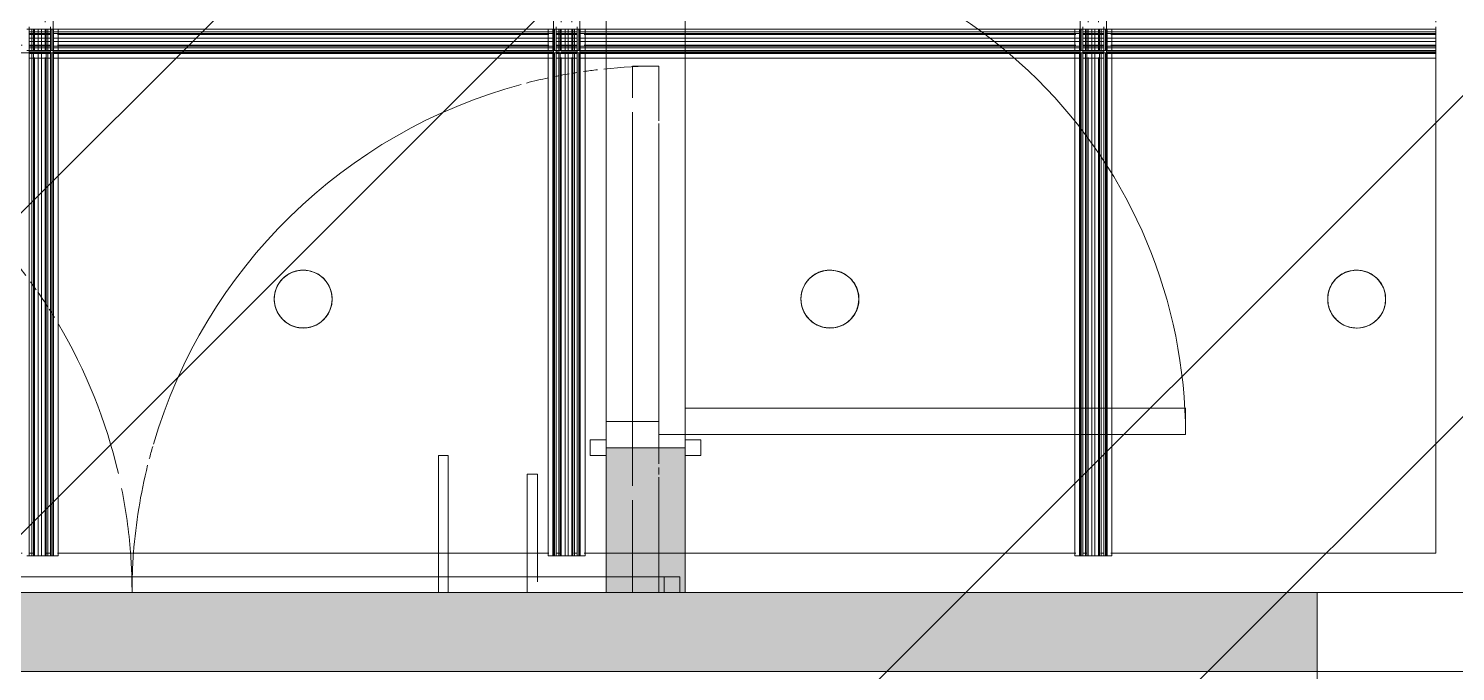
# Model space of a CAD drawing. Header units: millimetres. Extents: x -57519 to 497916, y -349472 to 446842.
# Drawn here: x 328881 to 331590, y 31457 to 32679 of the extents above; entities that cross this region are included whole.
import ezdxf

# ---------------------------------------------------------------- set-up
doc = ezdxf.new("R2010")
doc.units = ezdxf.units.MM
for name, color, linetype, lineweight in [('A-CLNG', 13, 'Continuous', 5), ('A-DETL-GENF', 92, 'Continuous', 5), ('A-DOOR', 31, 'Continuous', 5), ('A-DOOR-FRAM', 31, 'Continuous', 5), ('A-FLOR', 192, 'Continuous', 5), ('A-GLAZ-CURT', 52, 'Continuous', 20), ('A-WALL', 113, 'Continuous', 20), ('A-WALL-PATT', 111, 'Continuous', 20), ('E-LITE-EQPM', 33, 'Continuous', 5)]:
    doc.layers.add(name, color=color, linetype=linetype, lineweight=lineweight)

# ---------------------------------------------------------------- blocks, each defined once
blk = doc.blocks.new('DLN-Double Door__X03_ - _M48_2000 x 2450 _WH_-16954911-SITE COVERAGE')
at = {"layer": 'A-DOOR'}
for p, q in [((-1000, 1075), (-950, 1075)), ((-1000, 319.7), (-1000, 1075)), ((-950, 1075), (-950, 905.5)), ((950, 1075), (950, 1014.7)), ((1000, 1075), (950, 1075)), ((1000, 971), (1000, 1075)), ((950, 987.4), (950, 350)), ((1000, 350), (1000, 966.1)), ((-950, 903.6), (-950, 150)), ((950, 350), (950, 277.6)), ((1000, 319.7), (1000, 350)), ((-1000, 150), (-1000, 312.3)), ((1000, 298.9), (1000, 312.3)), ((1000, 150), (1000, 294)), ((950, 250.3), (950, 150)), ((-1000, 105), (-1000, 150)), ((-950, 150), (-950, 105)), ((950, 150), (950, 105)), ((1000, 105), (1000, 150)), ((-1000, 75), (-1000, 105)), ((-950, 105), (-950, 75)), ((950, 105), (950, 75)), ((1000, 75), (1000, 105)), ((-950, 75), (-1000, 75)), ((950, 75), (1000, 75))]:
    blk.add_line(p, q, dxfattribs=at)
for centre, start, end in [((-1000, 75), 63.2743, 90), ((1000, 75), 100.926, 101.3028), ((1000, 75), 99.7752, 100.7231), ((1000, 75), 98.9843, 99.361), ((1000, 75), 96.689, 98.2018), ((1000, 75), 90, 95.9965), ((1000, 75), 105.1359, 163.6442), ((1000, 75), 102.0853, 104.5501), ((-1000, 75), 56.6856, 61.9084), ((-1000, 75), 53.9487, 56.6297), ((-1000, 75), 37.0233, 53.2284), ((-1000, 75), 35.7405, 36.1681), ((-1000, 75), 35.1228, 35.7405), ((-1000, 75), 32.8898, 34.7902), ((-1000, 75), 31.9396, 32.5572), ((-1000, 75), 31.512, 31.9396), ((-1000, 75), 13.0808, 30.6568), ((1000, 75), 163.9006, 165.2991), ((1000, 75), 166.0041, 175.6524), ((-1000, 75), 4.3476, 11.3982), ((-1000, 75), 1.7422, 4.3476), ((1000, 75), 175.6524, 178.2578), ((-1000, 75), 0.0053, 1.7422), ((1000, 75), 178.2578, 179.9947)]:
    blk.add_arc(centre, 1000, start, end, dxfattribs=at)
at = {"layer": 'A-DOOR-FRAM'}
for p, q in [((-1040, 75), (-1040, 105)), ((-1040, 105), (-1010, 105)), ((-1040, 75), (-1040, 105)), ((-1040, 105), (900, 105)), ((-1010, 105), (-1010, 75)), ((-1010, 105), (-1010, 75)), ((900, 105), (-1010, 105)), ((1010, 105), (900, 105)), ((900, 105), (1040, 105)), ((1010, 105), (1010, 75)), ((1040, 105), (1010, 105)), ((1010, 75), (1010, 105)), ((1040, 105), (1040, 75)), ((1040, 105), (1040, 75)), ((-1025, 75), (-1040, 75)), ((600, 75), (-1040, 75)), ((-1010, 75), (-1025, 75)), ((-1025, 75), (600, 75)), ((-1000, 75), (-1025, 75)), ((-1010, 75), (600, 75)), ((600, 75), (-1000, 75)), ((900, 75), (603.8, 75)), ((603.8, 75), (900, 75)), ((603.8, 75), (900, 75)), ((900, 75), (603.8, 75)), ((1040, 75), (900, 75)), ((900, 75), (1010, 75)), ((900, 75), (1025, 75)), ((1000, 75), (900, 75)), ((1000, 75), (1025, 75)), ((1010, 75), (1025, 75)), ((1025, 75), (1040, 75))]:
    blk.add_line(p, q, dxfattribs=at)
blk = doc.blocks.new('System Panel - C4 Expanded Metal Mesh-14365619-SITE COVERAGE')
at = {"layer": 'A-GLAZ-CURT', "lineweight": 5}
for p, q in [((82149.3, 32637.5), (82149.3, 32644)), ((82149.3, 32644), (82149.3, 32637.5)), ((82152.8, 32647.5), (82159.3, 32647.5)), ((82159.3, 32647.5), (82152.8, 32647.5)), ((82172.8, 32647.5), (82789.3, 32647.5)), ((82789.3, 32647.5), (82172.8, 32647.5)), ((82789.3, 32644), (82789.3, 32637.5)), ((82789.3, 32637.5), (82789.3, 32644)), ((82149.3, 31682.5), (82149.3, 32624)), ((82149.3, 32624), (82149.3, 31682.5)), ((82789.3, 32624), (82789.3, 31682.5)), ((82789.3, 31682.5), (82789.3, 32624)), ((82159.3, 31682.5), (82152.8, 31682.5)), ((82152.8, 31682.5), (82159.3, 31682.5)), ((82789.3, 31682.5), (82172.8, 31682.5)), ((82172.8, 31682.5), (82789.3, 31682.5))]:
    blk.add_line(p, q, dxfattribs=at)
for start, end in [(75, 180), (105, 135), (45, 105), (360, 75), (150, 180), (135, 150), (30, 45), (15, 30), (180, 195), (180, 0), (315, 0), (360, 15), (195, 210), (210, 225), (225, 285), (285, 315)]:
    blk.add_arc((82639.3, 32165), 55, start, end, dxfattribs=at)
blk = doc.blocks.new('DLN_Face Base lighting-01 - 110mm _R_-V209-SITE COVERAGE')
at = {"layer": 'E-LITE-EQPM'}
for start, end in [(15, 180), (90, 120), (75, 87.8601), (150, 180), (120, 150), (30, 75), (360, 30), (360, 15), (180, 210), (180, 330), (300, 360), (330, 360), (210, 270), (272.1399, 300)]:
    blk.add_arc((0, 0), 55, start, end, dxfattribs=at)
blk = doc.blocks.new('DLN_Face Base lighting-01 - 110mm _R_-V211-SITE COVERAGE')
at = {"layer": 'E-LITE-EQPM'}
for start, end in [(15, 180), (90, 105), (75, 90), (150, 165), (120, 150), (105, 120), (60, 75), (45, 60), (30, 45), (360, 30), (165, 180), (360, 15), (180, 240), (180, 195), (195, 210), (225, 360), (300, 360), (210, 225), (240, 255), (255, 270), (270, 285), (285, 300)]:
    blk.add_arc((0, 0), 55, start, end, dxfattribs=at)
blk = doc.blocks.new('DLN_Face Base lighting-01 - 110mm _R_-V212-SITE COVERAGE')
at = {"layer": 'E-LITE-EQPM'}
for start, end in [(90, 180), (30, 120), (60, 90), (150, 180), (120, 150), (45, 60), (360, 45), (360, 30), (180, 255), (180, 270), (270, 360), (315, 360), (255, 300), (300, 311.6215)]:
    blk.add_arc((0, 0), 55, start, end, dxfattribs=at)
blk = doc.blocks.new('System Panel - C4 Expanded Metal Mesh-14365644-SITE COVERAGE')
at = {"layer": 'A-GLAZ-CURT', "lineweight": 5}
for p, q in [((82149.3, 33707.5), (82149.3, 33732.5)), ((82149.3, 33732.5), (82149.3, 33707.5)), ((82789.3, 33732.5), (82789.3, 33707.5)), ((82789.3, 33707.5), (82789.3, 33732.5)), ((82149.3, 33632.5), (82149.3, 33707.5)), ((82149.3, 33707.5), (82149.3, 33632.5)), ((82789.3, 33707.5), (82789.3, 33632.5)), ((82789.3, 33632.5), (82789.3, 33707.5)), ((82149.3, 32691), (82149.3, 33632.5)), ((82149.3, 33632.5), (82149.3, 32691)), ((82789.3, 33632.5), (82789.3, 32691)), ((82789.3, 32691), (82789.3, 33632.5)), ((82149.3, 32671), (82149.3, 32677.5)), ((82149.3, 32677.5), (82149.3, 32671)), ((82789.3, 32677.5), (82789.3, 32671)), ((82789.3, 32671), (82789.3, 32677.5)), ((82159.3, 32667.5), (82152.8, 32667.5)), ((82152.8, 32667.5), (82159.3, 32667.5)), ((82789.3, 32667.5), (82172.8, 32667.5)), ((82172.8, 32667.5), (82789.3, 32667.5))]:
    blk.add_line(p, q, dxfattribs=at)
for start, end in [(33.411, 175.9938), (105, 175.9938), (33.411, 105), (0, 30), (0, 30), (180, 0), (180, 330), (330, 0)]:
    blk.add_arc((82639.3, 33150), 55, start, end, dxfattribs=at)
blk = doc.blocks.new('System Panel - C4 Expanded Metal Mesh-16967745-SITE COVERAGE')
at = {"layer": 'A-GLAZ-CURT', "lineweight": 5}
for p, q in [((79149.3, 32637.5), (79149.3, 32644)), ((79149.3, 32644), (79149.3, 32637.5)), ((79152.8, 32647.5), (79159.3, 32647.5)), ((79159.3, 32647.5), (79152.8, 32647.5)), ((79172.8, 32647.5), (79836.6, 32647.5)), ((79836.6, 32647.5), (79172.8, 32647.5)), ((79836.6, 32647.5), (80105.8, 32647.5)), ((80105.8, 32647.5), (79836.6, 32647.5)), ((80119.3, 32647.5), (80125.8, 32647.5)), ((80125.8, 32647.5), (80119.3, 32647.5)), ((80129.3, 32644), (80129.3, 32637.5)), ((80129.3, 32637.5), (80129.3, 32644)), ((79149.3, 31682.5), (79149.3, 32624)), ((79149.3, 32624), (79149.3, 31682.5)), ((80129.3, 32624), (80129.3, 31682.5)), ((80129.3, 31682.5), (80129.3, 32624)), ((79159.3, 31682.5), (79152.8, 31682.5)), ((79152.8, 31682.5), (79159.3, 31682.5)), ((79836.6, 31682.5), (79172.8, 31682.5)), ((79172.8, 31682.5), (79836.6, 31682.5)), ((80105.8, 31682.5), (79836.6, 31682.5)), ((79836.6, 31682.5), (80105.8, 31682.5)), ((80125.8, 31682.5), (80119.3, 31682.5)), ((80119.3, 31682.5), (80125.8, 31682.5))]:
    blk.add_line(p, q, dxfattribs=at)
for start, end in [(360, 180), (360, 180), (180, 0), (180, 0)]:
    blk.add_arc((79639.3, 32165), 55, start, end, dxfattribs=at)
blk = doc.blocks.new('System Panel - C4 Expanded Metal Mesh-V381-SITE COVERAGE')
at = {"layer": 'A-GLAZ-CURT', "lineweight": 5}
for p, q in [((80149.3, 32637.5), (80149.3, 32644)), ((80149.3, 32644), (80149.3, 32637.5)), ((80152.8, 32647.5), (80159.3, 32647.5)), ((80159.3, 32647.5), (80152.8, 32647.5)), ((80172.8, 32647.5), (81105.8, 32647.5)), ((81105.8, 32647.5), (80172.8, 32647.5)), ((81119.3, 32647.5), (81125.8, 32647.5)), ((81125.8, 32647.5), (81119.3, 32647.5)), ((81128.7, 32647.5), (81129.3, 32647.5)), ((81129.3, 32647.5), (81128.7, 32647.5)), ((81129.3, 32644), (81129.3, 32637.5)), ((81129.3, 32637.5), (81129.3, 32644)), ((80149.3, 31682.5), (80149.3, 32624)), ((80149.3, 32624), (80149.3, 31682.5)), ((81129.3, 32624), (81129.3, 31682.5)), ((81129.3, 31682.5), (81129.3, 32624)), ((80159.3, 31682.5), (80152.8, 31682.5)), ((80152.8, 31682.5), (80159.3, 31682.5)), ((81105.8, 31682.5), (80172.8, 31682.5)), ((80172.8, 31682.5), (81105.8, 31682.5)), ((81125.8, 31682.5), (81119.3, 31682.5)), ((81119.3, 31682.5), (81125.8, 31682.5))]:
    blk.add_line(p, q, dxfattribs=at)
for start, end in [(0, 180), (0, 180), (180, 0), (180, 0)]:
    blk.add_arc((80639.3, 32165), 55, start, end, dxfattribs=at)
blk = doc.blocks.new('System Panel - C4 Expanded Metal Mesh-V380-SITE COVERAGE')
at = {"layer": 'A-GLAZ-CURT', "lineweight": 5}
for p, q in [((78149.3, 33707.5), (78149.3, 33732.5)), ((78149.3, 33732.5), (78149.3, 33707.5)), ((79129.3, 33732.5), (79129.3, 33707.5)), ((79129.3, 33707.5), (79129.3, 33732.5)), ((78149.3, 33632.5), (78149.3, 33707.5)), ((78149.3, 33707.5), (78149.3, 33632.5)), ((79129.3, 33707.5), (79129.3, 33632.5)), ((79129.3, 33632.5), (79129.3, 33707.5)), ((78149.3, 32691), (78149.3, 33632.5)), ((78149.3, 33632.5), (78149.3, 32691)), ((79129.3, 33632.5), (79129.3, 32691)), ((79129.3, 32691), (79129.3, 33632.5)), ((78149.3, 32671), (78149.3, 32677.5)), ((78149.3, 32677.5), (78149.3, 32671)), ((79129.3, 32677.5), (79129.3, 32671)), ((79129.3, 32671), (79129.3, 32677.5)), ((78159.3, 32667.5), (78152.8, 32667.5)), ((78152.8, 32667.5), (78159.3, 32667.5)), ((79105.8, 32667.5), (78172.8, 32667.5)), ((78172.8, 32667.5), (79105.8, 32667.5)), ((79125.8, 32667.5), (79119.3, 32667.5)), ((79119.3, 32667.5), (79125.8, 32667.5))]:
    blk.add_line(p, q, dxfattribs=at)
for start, end in [(0, 180), (0, 180), (180, 0), (180, 0)]:
    blk.add_arc((78639.3, 33150), 55, start, end, dxfattribs=at)
blk = doc.blocks.new('System Panel - C4 Expanded Metal Mesh-V382-SITE COVERAGE')
at = {"layer": 'A-GLAZ-CURT', "lineweight": 5}
for p, q in [((81149.3, 32637.5), (81149.3, 32644)), ((81149.3, 32644), (81149.3, 32637.5)), ((81152.8, 32647.5), (81159.3, 32647.5)), ((81159.3, 32647.5), (81152.8, 32647.5)), ((81172.8, 32647.5), (82105.8, 32647.5)), ((82105.8, 32647.5), (81172.8, 32647.5)), ((82119.3, 32647.5), (82125.8, 32647.5)), ((82125.8, 32647.5), (82119.3, 32647.5)), ((82129.3, 32644), (82129.3, 32637.5)), ((82129.3, 32637.5), (82129.3, 32644)), ((81149.3, 31682.5), (81149.3, 32624)), ((81149.3, 32624), (81149.3, 31682.5)), ((82129.3, 32624), (82129.3, 31682.5)), ((82129.3, 31682.5), (82129.3, 32624)), ((81159.3, 31682.5), (81152.8, 31682.5)), ((81152.8, 31682.5), (81159.3, 31682.5)), ((81214.3, 31682.5), (81172.8, 31682.5)), ((81172.8, 31682.5), (81214.3, 31682.5)), ((81364.3, 31682.5), (81214.3, 31682.5)), ((81214.3, 31682.5), (81364.3, 31682.5)), ((82105.8, 31682.5), (81364.3, 31682.5)), ((81364.3, 31682.5), (82105.8, 31682.5)), ((82125.8, 31682.5), (82119.3, 31682.5)), ((82119.3, 31682.5), (82125.8, 31682.5))]:
    blk.add_line(p, q, dxfattribs=at)
for start, end in [(0, 180), (0, 180), (180, 0), (180, 0)]:
    blk.add_arc((81639.3, 32165), 55, start, end, dxfattribs=at)
blk = doc.blocks.new('System Panel - C4 Expanded Metal Mesh-V370-SITE COVERAGE')
at = {"layer": 'A-GLAZ-CURT', "lineweight": 5}
for p, q in [((69149.3, 33707.5), (69149.3, 33732.5)), ((69149.3, 33732.5), (69149.3, 33707.5)), ((70129.3, 33732.5), (70129.3, 33707.5)), ((70129.3, 33707.5), (70129.3, 33732.5)), ((69149.3, 33632.5), (69149.3, 33707.5)), ((69149.3, 33707.5), (69149.3, 33632.5)), ((70129.3, 33707.5), (70129.3, 33632.5)), ((70129.3, 33632.5), (70129.3, 33707.5)), ((69149.3, 32691), (69149.3, 33632.5)), ((69149.3, 33632.5), (69149.3, 32691)), ((70129.3, 33632.5), (70129.3, 32691)), ((70129.3, 32691), (70129.3, 33632.5)), ((69149.3, 32671), (69149.3, 32677.5)), ((69149.3, 32677.5), (69149.3, 32671)), ((70129.3, 32677.5), (70129.3, 32671)), ((70129.3, 32671), (70129.3, 32677.5)), ((69159.3, 32667.5), (69152.8, 32667.5)), ((69152.8, 32667.5), (69159.3, 32667.5)), ((70105.8, 32667.5), (69172.8, 32667.5)), ((69172.8, 32667.5), (70105.8, 32667.5)), ((70125.8, 32667.5), (70119.3, 32667.5)), ((70119.3, 32667.5), (70125.8, 32667.5))]:
    blk.add_line(p, q, dxfattribs=at)
for start, end in [(0, 180), (0, 180), (180, 0), (180, 0)]:
    blk.add_arc((69639.3, 33150), 55, start, end, dxfattribs=at)
blk = doc.blocks.new('Ceilings 8 - Ceilings 8-14169185-SITE COVERAGE')
at = {"layer": 'A-CLNG'}
for p, q in [((80164.3, 31677.5), (80164.3, 33732.5)), ((81114.3, 31677.5), (81114.3, 33732.5)), ((81164.3, 31677.5), (81164.3, 33732.5)), ((82164.3, 31677.5), (82164.3, 33732.5)), ((82114.3, 31677.5), (82114.3, 33026.8)), ((80114.3, 32677.5), (80164.3, 32677.5)), ((80164.3, 32677.5), (80114.3, 32677.5)), ((80119.3, 32632.5), (80119.3, 32682.5)), ((80119.3, 32632.5), (80119.3, 32682.5)), ((80125.8, 32672.5), (80119.3, 32672.5)), ((80125.8, 32672.5), (80119.3, 32672.5)), ((80124.3, 32677.5), (80124.3, 32671)), ((80124.3, 32671), (80124.3, 32677.5)), ((80124.3, 32644), (80124.3, 32671)), ((80152.8, 32672.5), (80125.8, 32672.5)), ((80127.3, 32637.5), (80127.3, 32677.5)), ((80127.3, 32671), (80127.3, 32677.5)), ((80127.3, 32644), (80127.3, 32671)), ((80129.3, 32671), (80129.3, 32677.5)), ((80129.3, 32671), (80129.3, 32677.5)), ((80149.3, 32672.5), (80129.3, 32672.5)), ((80129.3, 32644), (80129.3, 32671)), ((80136.3, 32671), (80136.3, 32677.5)), ((80136.3, 32637.5), (80136.3, 32677.5)), ((80142.3, 32637.5), (80142.3, 32677.5)), ((80142.3, 32671), (80142.3, 32677.5)), ((80149.3, 32671), (80149.3, 32677.5)), ((80149.3, 32671), (80149.3, 32677.5)), ((80149.3, 32644), (80149.3, 32671)), ((80151.3, 32677.5), (80151.3, 32637.5)), ((80151.3, 32671), (80151.3, 32677.5)), ((80151.3, 32644), (80151.3, 32671)), ((80159.3, 32672.5), (80152.8, 32672.5)), ((80154.3, 32671), (80154.3, 32677.5)), ((80154.3, 32644), (80154.3, 32671)), ((80159.3, 32682.5), (80159.3, 32632.5)), ((80159.3, 32632.5), (80159.3, 32682.5)), ((80162.3, 32671), (80162.3, 32677.5)), ((80162.3, 32644), (80162.3, 32671)), ((80164.3, 32637.5), (80164.3, 32677.5)), ((80164.3, 32637.5), (80164.3, 32677.5)), ((80164.3, 32637.5), (80164.3, 32677.5)), ((80164.3, 32677.5), (81114.3, 32677.5)), ((81114.3, 32677.5), (80164.3, 32677.5)), ((80172.8, 32672.5), (80164.3, 32672.5)), ((80165.3, 32637.5), (80165.3, 32677.5)), ((81105.8, 32672.5), (80172.8, 32672.5)), ((81105.8, 32672.5), (80172.8, 32672.5)), ((80174.3, 32637.5), (80174.3, 32677.5)), ((81104.3, 32677.5), (81104.3, 32637.5)), ((81114.3, 32672.5), (81105.8, 32672.5)), ((81113.3, 32677.5), (81113.3, 32637.5)), ((81114.3, 32637.5), (81114.3, 32677.5)), ((81114.3, 32637.5), (81114.3, 32677.5)), ((81114.3, 32637.5), (81114.3, 32677.5)), ((81114.3, 32677.5), (81164.3, 32677.5)), ((81164.3, 32677.5), (81114.3, 32677.5)), ((81116.3, 32671), (81116.3, 32677.5)), ((81116.3, 32644), (81116.3, 32671)), ((81119.3, 32632.5), (81119.3, 32682.5)), ((81119.3, 32632.5), (81119.3, 32682.5)), ((81125.8, 32672.5), (81119.3, 32672.5)), ((81124.3, 32671), (81124.3, 32677.5)), ((81124.3, 32644), (81124.3, 32671)), ((81152.8, 32672.5), (81125.8, 32672.5)), ((81127.3, 32637.5), (81127.3, 32677.5)), ((81127.3, 32671), (81127.3, 32677.5)), ((81127.3, 32644), (81127.3, 32671)), ((81129.3, 32671), (81129.3, 32677.5)), ((81129.3, 32671), (81129.3, 32677.5)), ((81149.3, 32672.5), (81129.3, 32672.5)), ((81129.3, 32644), (81129.3, 32671)), ((81136.3, 32671), (81136.3, 32677.5)), ((81136.3, 32637.5), (81136.3, 32677.5)), ((81142.3, 32637.5), (81142.3, 32677.5)), ((81142.3, 32671), (81142.3, 32677.5)), ((81149.3, 32671), (81149.3, 32677.5)), ((81149.3, 32671), (81149.3, 32677.5)), ((81149.3, 32644), (81149.3, 32671)), ((81151.3, 32677.5), (81151.3, 32637.5)), ((81151.3, 32671), (81151.3, 32677.5)), ((81151.3, 32644), (81151.3, 32671)), ((81159.3, 32672.5), (81152.8, 32672.5)), ((81154.3, 32671), (81154.3, 32677.5)), ((81154.3, 32644), (81154.3, 32671)), ((81159.3, 32682.5), (81159.3, 32632.5)), ((81159.3, 32632.5), (81159.3, 32682.5)), ((81162.3, 32671), (81162.3, 32677.5)), ((81162.3, 32644), (81162.3, 32671)), ((81164.3, 32637.5), (81164.3, 32677.5)), ((81164.3, 32637.5), (81164.3, 32677.5)), ((81164.3, 32637.5), (81164.3, 32677.5)), ((81164.3, 32677.5), (82114.3, 32677.5)), ((82114.3, 32677.5), (81164.3, 32677.5)), ((81172.8, 32672.5), (81164.3, 32672.5)), ((81165.3, 32637.5), (81165.3, 32677.5)), ((82105.8, 32672.5), (81172.8, 32672.5)), ((82105.8, 32672.5), (81172.8, 32672.5)), ((81174.3, 32637.5), (81174.3, 32677.5)), ((82104.3, 32677.5), (82104.3, 32637.5)), ((82114.3, 32672.5), (82105.8, 32672.5)), ((82113.3, 32677.5), (82113.3, 32637.5)), ((82114.3, 32637.5), (82114.3, 32677.5)), ((82114.3, 32637.5), (82114.3, 32677.5)), ((82114.3, 32637.5), (82114.3, 32677.5)), ((82114.3, 32677.5), (82164.3, 32677.5)), ((82164.3, 32677.5), (82114.3, 32677.5)), ((82116.3, 32671), (82116.3, 32677.5)), ((82116.3, 32644), (82116.3, 32671)), ((82119.3, 32632.5), (82119.3, 32682.5)), ((82119.3, 32632.5), (82119.3, 32682.5)), ((82125.8, 32672.5), (82119.3, 32672.5)), ((82124.3, 32671), (82124.3, 32677.5)), ((82124.3, 32644), (82124.3, 32671)), ((82152.8, 32672.5), (82125.8, 32672.5)), ((82127.3, 32637.5), (82127.3, 32677.5)), ((82127.3, 32671), (82127.3, 32677.5)), ((82127.3, 32644), (82127.3, 32671)), ((82129.3, 32671), (82129.3, 32677.5)), ((82129.3, 32671), (82129.3, 32677.5)), ((82149.3, 32672.5), (82129.3, 32672.5)), ((82129.3, 32644), (82129.3, 32671)), ((82136.3, 32671), (82136.3, 32677.5)), ((82136.3, 32637.5), (82136.3, 32677.5)), ((82142.3, 32637.5), (82142.3, 32677.5)), ((82142.3, 32671), (82142.3, 32677.5)), ((82149.3, 32671), (82149.3, 32677.5)), ((82149.3, 32671), (82149.3, 32677.5)), ((82149.3, 32644), (82149.3, 32671)), ((82151.3, 32677.5), (82151.3, 32637.5)), ((82151.3, 32671), (82151.3, 32677.5)), ((82151.3, 32644), (82151.3, 32671)), ((82159.3, 32672.5), (82152.8, 32672.5)), ((82154.3, 32671), (82154.3, 32677.5)), ((82154.3, 32644), (82154.3, 32671)), ((82159.3, 32682.5), (82159.3, 32632.5)), ((82159.3, 32632.5), (82159.3, 32682.5)), ((82162.3, 32671), (82162.3, 32677.5)), ((82162.3, 32644), (82162.3, 32671)), ((82164.3, 32637.5), (82164.3, 32677.5)), ((82164.3, 32637.5), (82164.3, 32677.5)), ((82164.3, 32637.5), (82164.3, 32677.5)), ((82164.3, 32677.5), (82789.3, 32677.5)), ((82789.3, 32677.5), (82164.3, 32677.5)), ((82172.8, 32672.5), (82164.3, 32672.5)), ((82165.3, 32637.5), (82165.3, 32677.5)), ((82789.3, 32672.5), (82172.8, 32672.5)), ((82787.3, 32672.5), (82172.8, 32672.5)), ((82174.3, 32637.5), (82174.3, 32677.5)), ((82789.3, 32682.5), (82789.3, 32632.5)), ((82789.3, 32660.5), (82789.3, 32677.5)), ((82789.3, 32677.5), (82789.3, 32671)), ((82789.3, 32677.5), (82789.3, 32637.5)), ((82789.3, 32637.5), (82789.3, 32677.5)), ((82789.3, 32667.5), (82789.3, 32672.5)), ((82789.3, 32671), (82789.3, 32669.5)), ((80119.3, 32669.5), (80159.3, 32669.5)), ((80125.8, 32669.5), (80119.3, 32669.5)), ((80125.8, 32667.5), (80119.3, 32667.5)), ((80125.8, 32667.5), (80119.3, 32667.5)), ((80159.3, 32660.5), (80119.3, 32660.5)), ((80125.8, 32660.5), (80119.3, 32660.5)), ((80125.8, 32654.5), (80119.3, 32654.5)), ((80159.3, 32654.5), (80119.3, 32654.5)), ((80125.8, 32647.5), (80119.3, 32647.5)), ((80125.8, 32647.5), (80119.3, 32647.5)), ((80159.3, 32645.5), (80119.3, 32645.5)), ((80125.8, 32645.5), (80119.3, 32645.5)), ((80124.3, 32667.5), (80124.3, 32647.5)), ((80124.3, 32637.5), (80124.3, 32644)), ((80152.8, 32669.5), (80125.8, 32669.5)), ((80152.8, 32667.5), (80125.8, 32667.5)), ((80152.8, 32647.5), (80125.8, 32647.5)), ((80152.8, 32645.5), (80125.8, 32645.5)), ((80127.3, 32637.5), (80127.3, 32644)), ((80129.3, 32647.5), (80129.3, 32667.5)), ((80149.3, 32667.5), (80129.3, 32667.5)), ((80149.3, 32660.5), (80129.3, 32660.5)), ((80145.8, 32654.5), (80129.3, 32654.5)), ((80145.8, 32647.5), (80129.3, 32647.5)), ((80129.3, 32637.5), (80129.3, 32644)), ((80129.3, 32637.5), (80129.3, 32644)), ((80136.3, 32647.5), (80136.3, 32667.5)), ((80136.3, 32637.5), (80136.3, 32644)), ((80142.3, 32647.5), (80142.3, 32667.5)), ((80142.3, 32637.5), (80142.3, 32644)), ((80149.3, 32647.5), (80149.3, 32667.5)), ((80149.3, 32637.5), (80149.3, 32644)), ((80149.3, 32637.5), (80149.3, 32644)), ((80151.3, 32637.5), (80151.3, 32644)), ((80159.3, 32669.5), (80152.8, 32669.5)), ((80159.3, 32667.5), (80152.8, 32667.5)), ((80159.3, 32667.5), (80152.8, 32667.5)), ((80159.3, 32660.5), (80152.8, 32660.5)), ((80159.3, 32654.5), (80152.8, 32654.5)), ((80159.3, 32647.5), (80152.8, 32647.5)), ((80159.3, 32647.5), (80152.8, 32647.5)), ((80159.3, 32645.5), (80152.8, 32645.5)), ((80154.3, 32647.5), (80154.3, 32667.5)), ((80154.3, 32637.5), (80154.3, 32644)), ((80162.3, 32637.5), (80162.3, 32644)), ((80164.3, 32669.5), (80172.8, 32669.5)), ((80172.8, 32660.5), (80164.3, 32660.5)), ((80172.8, 32654.5), (80164.3, 32654.5)), ((80172.8, 32645.5), (80164.3, 32645.5)), ((80172.8, 32669.5), (81105.8, 32669.5)), ((81105.8, 32669.5), (80172.8, 32669.5)), ((81105.8, 32667.5), (80172.8, 32667.5)), ((81105.8, 32667.5), (80172.8, 32667.5)), ((81105.8, 32660.5), (80172.8, 32660.5)), ((81105.8, 32660.5), (80172.8, 32660.5)), ((81105.8, 32654.5), (80172.8, 32654.5)), ((81105.8, 32654.5), (80172.8, 32654.5)), ((81105.8, 32647.5), (80172.8, 32647.5)), ((81105.8, 32647.5), (80172.8, 32647.5)), ((81105.8, 32645.5), (80172.8, 32645.5)), ((81105.8, 32645.5), (80172.8, 32645.5)), ((81105.8, 32669.5), (81114.3, 32669.5)), ((81114.3, 32660.5), (81105.8, 32660.5)), ((81114.3, 32654.5), (81105.8, 32654.5)), ((81114.3, 32645.5), (81105.8, 32645.5)), ((81116.3, 32637.5), (81116.3, 32644)), ((81119.3, 32669.5), (81159.3, 32669.5)), ((81125.8, 32669.5), (81119.3, 32669.5)), ((81125.8, 32667.5), (81119.3, 32667.5)), ((81125.8, 32667.5), (81119.3, 32667.5)), ((81159.3, 32660.5), (81119.3, 32660.5)), ((81125.8, 32660.5), (81119.3, 32660.5)), ((81125.8, 32654.5), (81119.3, 32654.5)), ((81159.3, 32654.5), (81119.3, 32654.5)), ((81125.8, 32647.5), (81119.3, 32647.5)), ((81125.8, 32647.5), (81119.3, 32647.5)), ((81159.3, 32645.5), (81119.3, 32645.5)), ((81125.8, 32645.5), (81119.3, 32645.5)), ((81124.3, 32667.5), (81124.3, 32647.5)), ((81124.3, 32637.5), (81124.3, 32644)), ((81152.8, 32669.5), (81125.8, 32669.5)), ((81152.8, 32667.5), (81125.8, 32667.5)), ((81127.3, 32637.5), (81127.3, 32644)), ((81152.8, 32647.5), (81128.7, 32647.5)), ((81152.8, 32645.5), (81128.7, 32645.5)), ((81129.3, 32647.5), (81129.3, 32667.5)), ((81149.3, 32667.5), (81129.3, 32667.5)), ((81149.3, 32660.5), (81129.3, 32660.5)), ((81149.3, 32654.5), (81129.3, 32654.5)), ((81149.3, 32647.5), (81129.3, 32647.5)), ((81129.3, 32637.5), (81129.3, 32644)), ((81129.3, 32637.5), (81129.3, 32644)), ((81136.3, 32647.5), (81136.3, 32667.5)), ((81136.3, 32637.5), (81136.3, 32644)), ((81142.3, 32647.5), (81142.3, 32667.5)), ((81142.3, 32637.5), (81142.3, 32644)), ((81149.3, 32647.5), (81149.3, 32667.5)), ((81149.3, 32637.5), (81149.3, 32644)), ((81149.3, 32637.5), (81149.3, 32644)), ((81151.3, 32637.5), (81151.3, 32644)), ((81159.3, 32669.5), (81152.8, 32669.5)), ((81159.3, 32667.5), (81152.8, 32667.5)), ((81159.3, 32667.5), (81152.8, 32667.5)), ((81159.3, 32660.5), (81152.8, 32660.5)), ((81159.3, 32654.5), (81152.8, 32654.5)), ((81159.3, 32647.5), (81152.8, 32647.5)), ((81159.3, 32647.5), (81152.8, 32647.5)), ((81159.3, 32645.5), (81152.8, 32645.5)), ((81154.3, 32647.5), (81154.3, 32667.5)), ((81154.3, 32637.5), (81154.3, 32644)), ((81162.3, 32637.5), (81162.3, 32644)), ((81164.3, 32669.5), (81172.8, 32669.5)), ((81172.8, 32660.5), (81164.3, 32660.5)), ((81172.8, 32654.5), (81164.3, 32654.5)), ((81172.8, 32645.5), (81164.3, 32645.5)), ((81172.8, 32669.5), (82105.8, 32669.5)), ((82105.8, 32669.5), (81172.8, 32669.5)), ((82105.8, 32667.5), (81172.8, 32667.5)), ((82105.8, 32667.5), (81172.8, 32667.5)), ((82105.8, 32660.5), (81172.8, 32660.5)), ((82105.8, 32660.5), (81172.8, 32660.5)), ((82105.8, 32654.5), (81172.8, 32654.5)), ((82105.8, 32654.5), (81172.8, 32654.5)), ((82105.8, 32647.5), (81172.8, 32647.5)), ((82105.8, 32647.5), (81172.8, 32647.5)), ((82105.8, 32645.5), (81172.8, 32645.5)), ((82105.8, 32645.5), (81172.8, 32645.5)), ((82105.8, 32669.5), (82114.3, 32669.5)), ((82114.3, 32660.5), (82105.8, 32660.5)), ((82114.3, 32654.5), (82105.8, 32654.5)), ((82114.3, 32645.5), (82105.8, 32645.5)), ((82116.3, 32637.5), (82116.3, 32644)), ((82119.3, 32669.5), (82159.3, 32669.5)), ((82125.8, 32669.5), (82119.3, 32669.5)), ((82125.8, 32667.5), (82119.3, 32667.5)), ((82125.8, 32667.5), (82119.3, 32667.5)), ((82159.3, 32660.5), (82119.3, 32660.5)), ((82125.8, 32660.5), (82119.3, 32660.5)), ((82125.8, 32654.5), (82119.3, 32654.5)), ((82159.3, 32654.5), (82119.3, 32654.5)), ((82125.8, 32647.5), (82119.3, 32647.5)), ((82125.8, 32647.5), (82119.3, 32647.5)), ((82159.3, 32645.5), (82119.3, 32645.5)), ((82125.8, 32645.5), (82119.3, 32645.5)), ((82124.3, 32667.5), (82124.3, 32647.5)), ((82124.3, 32637.5), (82124.3, 32644)), ((82152.8, 32669.5), (82125.8, 32669.5)), ((82152.8, 32667.5), (82125.8, 32667.5)), ((82152.8, 32647.5), (82125.8, 32647.5)), ((82152.8, 32645.5), (82125.8, 32645.5)), ((82127.3, 32637.5), (82127.3, 32644)), ((82129.3, 32647.5), (82129.3, 32667.5)), ((82149.3, 32667.5), (82129.3, 32667.5)), ((82149.3, 32660.5), (82129.3, 32660.5)), ((82149.3, 32654.5), (82129.3, 32654.5)), ((82149.3, 32647.5), (82129.3, 32647.5)), ((82129.3, 32637.5), (82129.3, 32644)), ((82129.3, 32637.5), (82129.3, 32644)), ((82136.3, 32647.5), (82136.3, 32667.5)), ((82136.3, 32637.5), (82136.3, 32644)), ((82142.3, 32647.5), (82142.3, 32667.5)), ((82142.3, 32637.5), (82142.3, 32644)), ((82149.3, 32647.5), (82149.3, 32667.5)), ((82149.3, 32637.5), (82149.3, 32644)), ((82149.3, 32637.5), (82149.3, 32644)), ((82151.3, 32637.5), (82151.3, 32644)), ((82159.3, 32669.5), (82152.8, 32669.5)), ((82159.3, 32667.5), (82152.8, 32667.5)), ((82159.3, 32667.5), (82152.8, 32667.5)), ((82159.3, 32660.5), (82152.8, 32660.5)), ((82159.3, 32654.5), (82152.8, 32654.5)), ((82159.3, 32647.5), (82152.8, 32647.5)), ((82159.3, 32647.5), (82152.8, 32647.5)), ((82159.3, 32645.5), (82152.8, 32645.5)), ((82154.3, 32647.5), (82154.3, 32667.5)), ((82154.3, 32637.5), (82154.3, 32644)), ((82162.3, 32637.5), (82162.3, 32644)), ((82164.3, 32669.5), (82172.8, 32669.5)), ((82172.8, 32660.5), (82164.3, 32660.5)), ((82172.8, 32654.5), (82164.3, 32654.5)), ((82172.8, 32645.5), (82164.3, 32645.5)), ((82172.8, 32669.5), (82789.3, 32669.5)), ((82789.3, 32669.5), (82172.8, 32669.5)), ((82789.3, 32667.5), (82172.8, 32667.5)), ((82789.3, 32667.5), (82172.8, 32667.5)), ((82789.3, 32660.5), (82172.8, 32660.5)), ((82789.3, 32660.5), (82172.8, 32660.5)), ((82789.3, 32654.5), (82172.8, 32654.5)), ((82789.3, 32654.5), (82172.8, 32654.5)), ((82789.3, 32647.5), (82172.8, 32647.5)), ((82789.3, 32647.5), (82172.8, 32647.5)), ((82789.3, 32645.5), (82172.8, 32645.5)), ((82789.3, 32645.5), (82172.8, 32645.5)), ((82789.3, 32669.5), (82789.3, 32667.5)), ((82789.3, 32654.5), (82789.3, 32660.5)), ((82789.3, 32637.5), (82789.3, 32654.5)), ((82789.3, 32642.5), (82789.3, 32647.5)), ((82789.3, 32647.5), (82789.3, 32645.5)), ((82789.3, 32645.5), (82789.3, 32644)), ((82789.3, 32644), (82789.3, 32637.5)), ((82789.3, 32632.5), (76691.9, 32632.5)), ((80164.3, 32637.5), (80114.3, 32637.5)), ((80164.3, 32637.5), (80114.3, 32637.5)), ((80125.8, 32642.5), (80119.3, 32642.5)), ((80125.8, 32634.5), (80119.3, 32634.5)), ((80119.3, 31677.5), (80119.3, 32632.5)), ((80119.3, 31677.5), (80119.3, 32632.5)), ((80159.3, 32632.5), (80119.3, 32632.5)), ((80159.3, 32632.5), (80119.3, 32632.5)), ((80159.3, 32632.5), (80119.3, 32632.5)), ((80119.3, 32631.5), (80159.3, 32631.5)), ((80119.3, 32622.5), (80159.3, 32622.5)), ((80124.3, 32624), (80124.3, 32632.5)), ((80124.3, 32624), (80124.3, 31688)), ((80124.3, 31677.5), (80124.3, 32624)), ((80152.8, 32642.5), (80125.8, 32642.5)), ((80152.8, 32634.5), (80125.8, 32634.5)), ((80127.3, 32624), (80127.3, 32632.5)), ((80127.3, 31677.5), (80127.3, 32624)), ((80127.3, 31677.5), (80127.3, 32624)), ((80129.3, 32642.5), (80145.8, 32642.5)), ((80129.3, 31677.5), (80129.3, 32624)), ((80129.3, 31682.5), (80129.3, 32624)), ((80136.3, 32624), (80136.3, 32632.5)), ((80136.3, 31677.5), (80136.3, 32624)), ((80136.3, 31677.5), (80136.3, 32624)), ((80142.3, 32624), (80142.3, 32632.5)), ((80142.3, 31677.5), (80142.3, 32624)), ((80142.3, 31677.5), (80142.3, 32624)), ((80149.3, 31682.5), (80149.3, 32624)), ((80149.3, 31677.5), (80149.3, 32624)), ((80151.3, 32632.5), (80151.3, 32624)), ((80151.3, 32624), (80151.3, 31677.5)), ((80151.3, 31677.5), (80151.3, 32624)), ((80159.3, 32642.5), (80152.8, 32642.5)), ((80159.3, 32634.5), (80152.8, 32634.5)), ((80154.3, 32624), (80154.3, 32632.5)), ((80154.3, 31677.5), (80154.3, 32624)), ((80154.3, 31688), (80154.3, 32624)), ((80159.3, 32632.5), (80159.3, 31677.5)), ((80159.3, 31677.5), (80159.3, 32632.5)), ((80162.3, 32624), (80162.3, 32632.5)), ((80162.3, 31677.5), (80162.3, 32624)), ((80172.8, 32642.5), (80164.3, 32642.5)), ((81114.3, 32637.5), (80164.3, 32637.5)), ((81114.3, 32637.5), (80164.3, 32637.5)), ((80172.8, 32634.5), (80164.3, 32634.5)), ((80164.3, 31677.5), (80164.3, 32632.5)), ((80164.3, 32624), (80164.3, 32632.5)), ((80164.3, 32624), (80164.3, 32632.5)), ((81114.3, 32632.5), (80164.3, 32632.5)), ((80172.8, 32632.5), (80164.3, 32632.5)), ((80172.8, 32632.5), (80164.3, 32632.5)), ((80164.3, 32631.5), (80172.8, 32631.5)), ((80164.3, 31677.5), (80164.3, 32624)), ((80164.3, 31677.5), (80164.3, 32624)), ((80164.3, 32622.5), (81114.3, 32622.5)), ((80165.3, 32624), (80165.3, 32632.5)), ((80165.3, 31677.5), (80165.3, 32624)), ((80172.8, 32642.5), (80637, 32642.5)), ((80637, 32642.5), (80172.8, 32642.5)), ((81105.8, 32634.5), (80172.8, 32634.5)), ((81105.8, 32632.5), (80172.8, 32632.5)), ((81105.8, 32632.5), (80172.8, 32632.5)), ((80172.8, 32631.5), (81105.8, 32631.5)), ((80174.3, 31677.5), (80174.3, 32632.5)), ((80637.3, 32642.5), (81105.8, 32642.5)), ((81105.8, 32642.5), (80637.3, 32642.5)), ((81104.3, 32632.5), (81104.3, 31677.5)), ((81114.3, 32642.5), (81105.8, 32642.5)), ((81114.3, 32634.5), (81105.8, 32634.5)), ((81114.3, 32632.5), (81105.8, 32632.5)), ((81114.3, 32632.5), (81105.8, 32632.5)), ((81105.8, 32631.5), (81114.3, 32631.5)), ((81113.3, 32632.5), (81113.3, 32624)), ((81113.3, 32624), (81113.3, 31677.5)), ((81164.3, 32637.5), (81114.3, 32637.5)), ((81164.3, 32637.5), (81114.3, 32637.5)), ((81114.3, 31677.5), (81114.3, 32632.5)), ((81114.3, 32624), (81114.3, 32632.5)), ((81114.3, 32624), (81114.3, 32632.5)), ((81114.3, 31677.5), (81114.3, 32624)), ((81114.3, 31677.5), (81114.3, 32624)), ((81116.3, 32624), (81116.3, 32632.5)), ((81116.3, 31677.5), (81116.3, 32624)), ((81125.8, 32642.5), (81119.3, 32642.5)), ((81125.8, 32634.5), (81119.3, 32634.5)), ((81119.3, 31677.5), (81119.3, 32632.5)), ((81119.3, 31677.5), (81119.3, 32632.5)), ((81159.3, 32632.5), (81119.3, 32632.5)), ((81159.3, 32632.5), (81119.3, 32632.5)), ((81159.3, 32632.5), (81119.3, 32632.5)), ((81119.3, 32631.5), (81159.3, 32631.5)), ((81119.3, 32622.5), (81159.3, 32622.5)), ((81124.3, 32624), (81124.3, 32632.5)), ((81124.3, 32624), (81124.3, 31688)), ((81124.3, 31677.5), (81124.3, 32624)), ((81127.3, 32624), (81127.3, 32632.5)), ((81127.3, 31677.5), (81127.3, 32624)), ((81127.3, 31677.5), (81127.3, 32624)), ((81152.8, 32642.5), (81128.7, 32642.5)), ((81152.8, 32634.5), (81128.7, 32634.5)), ((81129.3, 32642.5), (81149.3, 32642.5)), ((81129.3, 31677.5), (81129.3, 32624)), ((81129.3, 31682.5), (81129.3, 32624)), ((81136.3, 32624), (81136.3, 32632.5)), ((81136.3, 31677.5), (81136.3, 32624)), ((81136.3, 31677.5), (81136.3, 32624)), ((81142.3, 32624), (81142.3, 32632.5)), ((81142.3, 31677.5), (81142.3, 32624)), ((81142.3, 31677.5), (81142.3, 32624)), ((81149.3, 31682.5), (81149.3, 32624)), ((81149.3, 31677.5), (81149.3, 32624)), ((81151.3, 32632.5), (81151.3, 32624)), ((81151.3, 32624), (81151.3, 31677.5)), ((81151.3, 31677.5), (81151.3, 32624)), ((81159.3, 32642.5), (81152.8, 32642.5)), ((81159.3, 32634.5), (81152.8, 32634.5)), ((81154.3, 32624), (81154.3, 32632.5)), ((81154.3, 31677.5), (81154.3, 32624)), ((81154.3, 31688), (81154.3, 32624)), ((81159.3, 32632.5), (81159.3, 31677.5)), ((81159.3, 31677.5), (81159.3, 32632.5)), ((81162.3, 32624), (81162.3, 32632.5)), ((81162.3, 31677.5), (81162.3, 32624)), ((81172.8, 32642.5), (81164.3, 32642.5)), ((82114.3, 32637.5), (81164.3, 32637.5)), ((82114.3, 32637.5), (81164.3, 32637.5)), ((81172.8, 32634.5), (81164.3, 32634.5)), ((81164.3, 31677.5), (81164.3, 32632.5)), ((81164.3, 32624), (81164.3, 32632.5)), ((81164.3, 32624), (81164.3, 32632.5)), ((82114.3, 32632.5), (81164.3, 32632.5)), ((81172.8, 32632.5), (81164.3, 32632.5)), ((81172.8, 32632.5), (81164.3, 32632.5)), ((81164.3, 32631.5), (81172.8, 32631.5)), ((81164.3, 31677.5), (81164.3, 32624)), ((81164.3, 31677.5), (81164.3, 32624)), ((81164.3, 32622.5), (82114.3, 32622.5)), ((81165.3, 32624), (81165.3, 32632.5)), ((81165.3, 31677.5), (81165.3, 32624)), ((81172.8, 32642.5), (82105.8, 32642.5)), ((82105.8, 32642.5), (81172.8, 32642.5)), ((82105.8, 32634.5), (81172.8, 32634.5)), ((82105.8, 32632.5), (81172.8, 32632.5)), ((82105.8, 32632.5), (81172.8, 32632.5)), ((81172.8, 32631.5), (82105.8, 32631.5)), ((81174.3, 31677.5), (81174.3, 32632.5)), ((82104.3, 32632.5), (82104.3, 31677.5)), ((82114.3, 32642.5), (82105.8, 32642.5)), ((82114.3, 32634.5), (82105.8, 32634.5)), ((82114.3, 32632.5), (82105.8, 32632.5)), ((82114.3, 32632.5), (82105.8, 32632.5)), ((82105.8, 32631.5), (82114.3, 32631.5)), ((82113.3, 32632.5), (82113.3, 32624)), ((82113.3, 32624), (82113.3, 31677.5)), ((82164.3, 32637.5), (82114.3, 32637.5)), ((82164.3, 32637.5), (82114.3, 32637.5)), ((82114.3, 31677.5), (82114.3, 32632.5)), ((82114.3, 32624), (82114.3, 32632.5)), ((82114.3, 32624), (82114.3, 32632.5)), ((82114.3, 31677.5), (82114.3, 32624)), ((82114.3, 31677.5), (82114.3, 32624)), ((82116.3, 32624), (82116.3, 32632.5)), ((82116.3, 31677.5), (82116.3, 32624)), ((82125.8, 32642.5), (82119.3, 32642.5)), ((82125.8, 32634.5), (82119.3, 32634.5)), ((82119.3, 31677.5), (82119.3, 32632.5)), ((82119.3, 31677.5), (82119.3, 32632.5)), ((82159.3, 32632.5), (82119.3, 32632.5)), ((82159.3, 32632.5), (82119.3, 32632.5)), ((82159.3, 32632.5), (82119.3, 32632.5)), ((82119.3, 32631.5), (82159.3, 32631.5)), ((82119.3, 32622.5), (82159.3, 32622.5)), ((82124.3, 32624), (82124.3, 32632.5)), ((82124.3, 32624), (82124.3, 31688)), ((82124.3, 31677.5), (82124.3, 32624)), ((82152.8, 32642.5), (82125.8, 32642.5)), ((82152.8, 32634.5), (82125.8, 32634.5)), ((82127.3, 32624), (82127.3, 32632.5)), ((82127.3, 31677.5), (82127.3, 32624)), ((82127.3, 31677.5), (82127.3, 32624)), ((82129.3, 32642.5), (82149.3, 32642.5)), ((82129.3, 31677.5), (82129.3, 32624)), ((82129.3, 31682.5), (82129.3, 32624)), ((82136.3, 32624), (82136.3, 32632.5)), ((82136.3, 31677.5), (82136.3, 32624)), ((82136.3, 31677.5), (82136.3, 32624)), ((82142.3, 32624), (82142.3, 32632.5)), ((82142.3, 31677.5), (82142.3, 32624)), ((82142.3, 31677.5), (82142.3, 32624)), ((82149.3, 31682.5), (82149.3, 32624)), ((82149.3, 31677.5), (82149.3, 32624)), ((82151.3, 32632.5), (82151.3, 32624)), ((82151.3, 32624), (82151.3, 31677.5)), ((82151.3, 31677.5), (82151.3, 32624)), ((82159.3, 32642.5), (82152.8, 32642.5)), ((82159.3, 32634.5), (82152.8, 32634.5)), ((82154.3, 32624), (82154.3, 32632.5)), ((82154.3, 31677.5), (82154.3, 32624)), ((82154.3, 31688), (82154.3, 32624)), ((82159.3, 32632.5), (82159.3, 31677.5)), ((82159.3, 31677.5), (82159.3, 32632.5)), ((82162.3, 32624), (82162.3, 32632.5)), ((82162.3, 31677.5), (82162.3, 32624)), ((82172.8, 32642.5), (82164.3, 32642.5)), ((82789.3, 32637.5), (82164.3, 32637.5)), ((82789.3, 32637.5), (82164.3, 32637.5)), ((82172.8, 32634.5), (82164.3, 32634.5)), ((82164.3, 31677.5), (82164.3, 32632.5)), ((82164.3, 32624), (82164.3, 32632.5)), ((82164.3, 32624), (82164.3, 32632.5)), ((82789.3, 32632.5), (82164.3, 32632.5)), ((82172.8, 32632.5), (82164.3, 32632.5)), ((82172.8, 32632.5), (82164.3, 32632.5)), ((82164.3, 32631.5), (82172.8, 32631.5)), ((82164.3, 31677.5), (82164.3, 32624)), ((82164.3, 31677.5), (82164.3, 32624)), ((82164.3, 32622.5), (82789.3, 32622.5)), ((82165.3, 32624), (82165.3, 32632.5)), ((82165.3, 31677.5), (82165.3, 32624)), ((82172.8, 32642.5), (82787.3, 32642.5)), ((82789.3, 32642.5), (82172.8, 32642.5)), ((82789.3, 32634.5), (82172.8, 32634.5)), ((82789.3, 32632.5), (82172.8, 32632.5)), ((82789.3, 32632.5), (82172.8, 32632.5)), ((82172.8, 32631.5), (82789.3, 32631.5)), ((82174.3, 31677.5), (82174.3, 32632.5)), ((82789.3, 32633), (82789.3, 32634.5)), ((82789.3, 32633), (82789.3, 32631.5)), ((82789.3, 32627), (82789.3, 32632.5)), ((82789.3, 32632.5), (82789.3, 32624)), ((82789.3, 32631.5), (82789.3, 32630)), ((82789.3, 32630), (82789.3, 32627)), ((82789.3, 32627), (82789.3, 32625.5)), ((82789.3, 32625.5), (82789.3, 32627)), ((82789.3, 32624), (82789.3, 32622.5)), ((82789.3, 32622.5), (82789.3, 32624)), ((80164.3, 31677.5), (80114.3, 31677.5)), ((80125.8, 31677.5), (80119.3, 31677.5)), ((80119.3, 31677.5), (80136.3, 31677.5)), ((80159.3, 31677.5), (80119.3, 31677.5)), ((80119.3, 31677.5), (80159.3, 31677.5)), ((80124.3, 31677.5), (80129.3, 31677.5)), ((80127.3, 31677.5), (80125.8, 31677.5)), ((80129.3, 31677.5), (80127.3, 31677.5)), ((80136.3, 31677.5), (80142.3, 31677.5)), ((80142.3, 31677.5), (80159.3, 31677.5)), ((80151.3, 31677.5), (80149.3, 31677.5)), ((80149.3, 31677.5), (80154.3, 31677.5)), ((80152.8, 31677.5), (80151.3, 31677.5)), ((80159.3, 31677.5), (80152.8, 31677.5)), ((80162.3, 31677.5), (80163.8, 31677.5)), ((80165.3, 31677.5), (80163.8, 31677.5)), ((80164.3, 31677.5), (80169.8, 31677.5)), ((80172.8, 31677.5), (80164.3, 31677.5)), ((80166.8, 31677.5), (80165.3, 31677.5)), ((80169.8, 31677.5), (80166.8, 31677.5)), ((80169.8, 31677.5), (80171.3, 31677.5)), ((80171.3, 31677.5), (80169.8, 31677.5)), ((80172.8, 31677.5), (80174.2, 31677.5)), ((80174.3, 31677.5), (80172.8, 31677.5)), ((80174.2, 31677.5), (80174.3, 31677.5)), ((81105.8, 31677.5), (81104.3, 31677.5)), ((81104.3, 31677.5), (81105.8, 31677.5)), ((81104.3, 31677.5), (81104.3, 31677.5)), ((81114.3, 31677.5), (81105.8, 31677.5)), ((81108.8, 31677.5), (81107.3, 31677.5)), ((81107.3, 31677.5), (81108.8, 31677.5)), ((81111.8, 31677.5), (81108.8, 31677.5)), ((81108.8, 31677.5), (81114.3, 31677.5)), ((81113.3, 31677.5), (81111.8, 31677.5)), ((81114.8, 31677.5), (81113.3, 31677.5)), ((81164.3, 31677.5), (81114.3, 31677.5)), ((81114.8, 31677.5), (81116.3, 31677.5)), ((81125.8, 31677.5), (81119.3, 31677.5)), ((81119.3, 31677.5), (81136.3, 31677.5)), ((81159.3, 31677.5), (81119.3, 31677.5)), ((81119.3, 31677.5), (81159.3, 31677.5)), ((81124.3, 31677.5), (81129.3, 31677.5)), ((81127.3, 31677.5), (81125.8, 31677.5)), ((81129.3, 31677.5), (81127.3, 31677.5)), ((81136.3, 31677.5), (81142.3, 31677.5)), ((81142.3, 31677.5), (81159.3, 31677.5)), ((81151.3, 31677.5), (81149.3, 31677.5)), ((81149.3, 31677.5), (81154.3, 31677.5)), ((81152.8, 31677.5), (81151.3, 31677.5)), ((81159.3, 31677.5), (81152.8, 31677.5)), ((81162.3, 31677.5), (81163.8, 31677.5)), ((81165.3, 31677.5), (81163.8, 31677.5)), ((81164.3, 31677.5), (81169.8, 31677.5)), ((81172.8, 31677.5), (81164.3, 31677.5)), ((81166.8, 31677.5), (81165.3, 31677.5)), ((81169.8, 31677.5), (81166.8, 31677.5)), ((81169.8, 31677.5), (81171.3, 31677.5)), ((81171.3, 31677.5), (81169.8, 31677.5)), ((81172.8, 31677.5), (81174.2, 31677.5)), ((81174.3, 31677.5), (81172.8, 31677.5)), ((81174.2, 31677.5), (81174.3, 31677.5)), ((82105.4, 31677.5), (82104.3, 31677.5)), ((82104.3, 31677.5), (82105.8, 31677.5)), ((82104.3, 31677.5), (82104.3, 31677.5)), ((82105.8, 31677.5), (82105.4, 31677.5)), ((82114.3, 31677.5), (82105.8, 31677.5)), ((82108.8, 31677.5), (82107.3, 31677.5)), ((82107.3, 31677.5), (82108.8, 31677.5)), ((82111.8, 31677.5), (82108.8, 31677.5)), ((82108.8, 31677.5), (82114.3, 31677.5)), ((82113.3, 31677.5), (82111.8, 31677.5)), ((82114.8, 31677.5), (82113.3, 31677.5)), ((82164.3, 31677.5), (82114.3, 31677.5)), ((82114.8, 31677.5), (82116.3, 31677.5)), ((82125.8, 31677.5), (82119.3, 31677.5)), ((82119.3, 31677.5), (82136.3, 31677.5)), ((82159.3, 31677.5), (82119.3, 31677.5)), ((82119.3, 31677.5), (82159.3, 31677.5)), ((82124.3, 31677.5), (82129.3, 31677.5)), ((82127.3, 31677.5), (82125.8, 31677.5)), ((82129.3, 31677.5), (82127.3, 31677.5)), ((82136.3, 31677.5), (82142.3, 31677.5)), ((82142.3, 31677.5), (82159.3, 31677.5)), ((82151.3, 31677.5), (82149.3, 31677.5)), ((82149.3, 31677.5), (82154.3, 31677.5)), ((82152.8, 31677.5), (82151.3, 31677.5)), ((82159.3, 31677.5), (82152.8, 31677.5)), ((82162.3, 31677.5), (82163.8, 31677.5)), ((82165.3, 31677.5), (82163.8, 31677.5)), ((82164.3, 31677.5), (82169.8, 31677.5)), ((82172.8, 31677.5), (82164.3, 31677.5)), ((82166.8, 31677.5), (82165.3, 31677.5)), ((82169.8, 31677.5), (82166.8, 31677.5)), ((82169.8, 31677.5), (82171.3, 31677.5)), ((82171.3, 31677.5), (82169.8, 31677.5)), ((82172.8, 31677.5), (82174.2, 31677.5)), ((82174.3, 31677.5), (82172.8, 31677.5)), ((82174.2, 31677.5), (82174.3, 31677.5))]:
    blk.add_line(p, q, dxfattribs=at)
blk = doc.blocks.new('DLN-Double Door__X04_ - _M19_ 1900 x 2450 _WH_-16908813-SITE COVERAGE')
at = {"layer": 'A-DOOR'}
for p, q in [((-900, -75), (-950, -75)), ((-950, -75), (-950, -1025)), ((-900, -1025), (-900, -75)), ((900, -75), (950, -75)), ((900, -1025), (900, -75)), ((950, -75), (950, -1025)), ((-950, -1025), (-900, -1025)), ((950, -1025), (900, -1025))]:
    blk.add_line(p, q, dxfattribs=at)
for centre, start, end in [((-950, -75), 270, 0.5), ((950, -75), 179.5, 194.5833), ((950, -75), 194.5833, 209.6667), ((950, -75), 209.6667, 224.75), ((950, -75), 224.75, 239.8333), ((950, -75), 239.8333, 270)]:
    blk.add_arc(centre, 950, start, end, dxfattribs=at)
at = {"layer": 'A-DOOR-FRAM'}
for p, q in [((-960, 105), (-990, 105)), ((-990, 105), (-990, 75)), ((-990, 75), (-990, 105)), ((-990, 105), (-960, 105)), ((-960, 75), (-960, 105)), ((-960, 105), (-960, 75)), ((990, 105), (960, 105)), ((960, 105), (960, 75)), ((990, 105), (960, 105)), ((960, 75), (960, 105)), ((990, 75), (990, 105)), ((990, 105), (990, 75)), ((-990, 75), (-960, 75)), ((-975, 75), (-990, 75)), ((-960, 75), (-975, 75)), ((-925, 75), (-975, 75)), ((-975, 75), (-975, -75)), ((-975, -75), (-975, 75)), ((-960, 75), (-975, 75)), ((-925, 75), (-960, 75)), ((-925, -25), (-925, 75)), ((-925, 75), (-925, -25)), ((925, 75), (925, -25)), ((975, 75), (925, 75)), ((925, -25), (925, 75)), ((925, 75), (960, 75)), ((960, 75), (990, 75)), ((960, 75), (975, 75)), ((960, 75), (975, 75)), ((975, 75), (990, 75)), ((975, -75), (975, 75)), ((975, 75), (975, -75)), ((-950, -75), (-950, -25)), ((-950, -25), (-925, -25)), ((-950, -25), (-925, -25)), ((-950, -25), (-950, -75)), ((925, -25), (950, -25)), ((950, -25), (925, -25)), ((950, -25), (950, -75)), ((950, -75), (950, -25)), ((-960, -75), (-990, -75)), ((-990, -75), (-990, -105)), ((-990, -105), (-990, -75)), ((-990, -75), (-975, -75)), ((-975, -75), (-960, -75)), ((-975, -75), (-950, -75)), ((-975, -75), (-960, -75)), ((-960, -105), (-960, -75)), ((-960, -75), (-960, -105)), ((-960, -75), (-950, -75)), ((950, -75), (975, -75)), ((960, -75), (950, -75)), ((990, -75), (960, -75)), ((960, -75), (960, -105)), ((975, -75), (960, -75)), ((960, -105), (960, -75)), ((975, -75), (960, -75)), ((990, -75), (975, -75)), ((990, -105), (990, -75)), ((990, -75), (990, -105)), ((-990, -105), (-960, -105)), ((-960, -105), (-990, -105)), ((960, -105), (990, -105)), ((960, -105), (990, -105))]:
    blk.add_line(p, q, dxfattribs=at)

msp = doc.modelspace()

# ---------------------------------------------------------------- hatches: boundary and pattern name
at = {"layer": 'A-DETL-GENF'}
h = msp.add_hatch(dxfattribs=at)
h.set_pattern_fill('FP_40', color=250, style=0, pattern_type=2)
h.set_pattern_definition([(45, (248763.4, 0), (-1257.236, 1257.236), []), (45, (248763.4, 1905), (-1257.236, 1257.236), [])])
h.paths.add_polyline_path([(325750.1, -8642.5), (328562.7, -8642.5), (328562.7, 4657.5), (341312.7, 4657.5), (341312.7, 30557.5), (342712.7, 30557.5), (342712.7, 48907.7), (339962.7, 48907.7), (339962.7, 52157.5), (338962.7, 52157.5), (338962.7, 53757.5), (297512.7, 53757.5), (297512.7, 52247.5), (286277.7, 52247.5), (286277.7, 34407.5), (285902.7, 34407.5), (285902.7, 7407.5), (286277.7, 7407.5), (286277.7, -2267.5), (315555.2, -2267.5), (315555.2, -8642.5), (321257.1, -8642.5)], flags=0)
at = {"layer": 'A-WALL-PATT', "lineweight": 5, "transparency": 33554560}
h = msp.add_hatch(color=253, dxfattribs=at)
h.paths.add_polyline_path([(330127.7, 31607.5), (330127.7, 31882.5), (329977.7, 31882.5), (329977.7, 31607.5)], flags=0)
h.paths.add_polyline_path([(329977.7, 33832.5), (330127.7, 33832.5), (330127.7, 34182.5), (329977.7, 34182.5), (329977.7, 33847.5)], flags=0)
msp.add_hatch(color=253, dxfattribs=at).paths.add_polyline_path([(328447.4, 31457.5), (331327.7, 31457.5), (331327.7, 31607.5), (327752.7, 31607.5), (327752.7, 31457.5), (327996.6, 31457.5)], flags=0)

# ---------------------------------------------------------------- linework, layer by layer
at = {"layer": 'A-FLOR'}
for p, q in [((329977.7, 31607.5), (329977.7, 33832.5)), ((330127.7, 33832.5), (330127.7, 31882.5)), ((327602.7, 31607.5), (329677.7, 31607.5)), ((329681.5, 31607.5), (329977.7, 31607.5)), ((329977.7, 31607.5), (336802.7, 31607.5)), ((330078.7, 31607.5), (331627.7, 31607.5)), ((331327.7, 31607.5), (331327.7, 31260.3))]:
    msp.add_line(p, q, dxfattribs=at)
at = {"layer": 'A-WALL', "lineweight": 18}
for p, q in [((329659.7, 31867.5), (329659.7, 31607.5)), ((329677.7, 31867.5), (329659.7, 31867.5)), ((329677.7, 31607.5), (329677.7, 31867.5)), ((329827.7, 31832.5), (329827.7, 31607.5)), ((329847.7, 31832.5), (329827.7, 31832.5)), ((329847.7, 31627.5), (329847.7, 31832.5)), ((329827.7, 31607.5), (329847.7, 31607.5))]:
    msp.add_line(p, q, dxfattribs=at)
at = {"layer": 'A-WALL', "lineweight": 5}
for p, q in [((330127.7, 31882.5), (329977.7, 31882.5)), ((330127.7, 31607.5), (330127.7, 31882.5)), ((329659.7, 31607.5), (327602.7, 31607.5)), ((329677.7, 31607.5), (328052.7, 31607.5)), ((329977.7, 31607.5), (329677.7, 31607.5)), ((331702.7, 31457.5), (327752.7, 31457.5))]:
    msp.add_line(p, q, dxfattribs=at)

# ---------------------------------------------------------------- block references
at = {"layer": 'A-CLNG'}
msp.add_blockref('Ceilings 8 - Ceilings 8-14169185-SITE COVERAGE', (248763.4, 0), dxfattribs=at)
at = {"layer": 'A-DOOR', "rotation": 90}
msp.add_blockref('DLN-Double Door__X04_ - _M19_ 1900 x 2450 _WH_-16908813-SITE COVERAGE', (330052.7, 32857.5), dxfattribs=at)
at = {"layer": 'A-DOOR'}
msp.add_blockref('DLN-Double Door__X03_ - _M48_2000 x 2450 _WH_-16954911-SITE COVERAGE', (329077.7, 31532.5), dxfattribs=at)
at = {"layer": 'A-GLAZ-CURT', "lineweight": 5}
for name, p in [('System Panel - C4 Expanded Metal Mesh-V380-SITE COVERAGE', (250763.4, 0)), ('System Panel - C4 Expanded Metal Mesh-V370-SITE COVERAGE', (260763.4, 0)), ('System Panel - C4 Expanded Metal Mesh-14365644-SITE COVERAGE', (248763.4, 0)), ('System Panel - C4 Expanded Metal Mesh-16967745-SITE COVERAGE', (248763.4, 0)), ('System Panel - C4 Expanded Metal Mesh-V381-SITE COVERAGE', (248763.4, 0)), ('System Panel - C4 Expanded Metal Mesh-V382-SITE COVERAGE', (248763.4, 0)), ('System Panel - C4 Expanded Metal Mesh-14365619-SITE COVERAGE', (248763.4, 0))]:
    msp.add_blockref(name, p, dxfattribs=at)
at = {"layer": 'E-LITE-EQPM', "rotation": 180}
for name, p in [('DLN_Face Base lighting-01 - 110mm _R_-V209-SITE COVERAGE', (329402.7, 32165)), ('DLN_Face Base lighting-01 - 110mm _R_-V211-SITE COVERAGE', (330402.7, 32165)), ('DLN_Face Base lighting-01 - 110mm _R_-V212-SITE COVERAGE', (331402.7, 32165))]:
    msp.add_blockref(name, p, dxfattribs=at)

doc.saveas('drawing.dxf')
